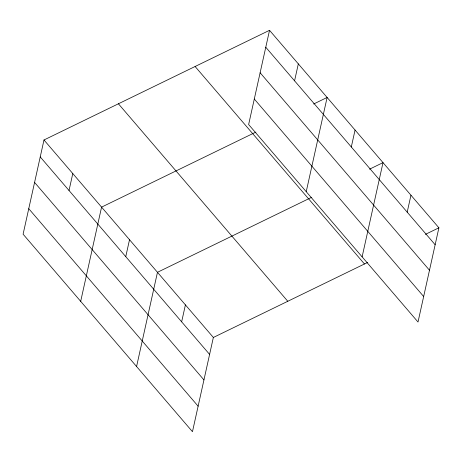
<?xml version="1.0" encoding="UTF-8"?>
<svg xmlns="http://www.w3.org/2000/svg" width="462" height="462" viewBox="0 0 462 462"><rect width="100%" height="100%" fill="white"/><g stroke="black" fill="none" stroke-linecap="round" stroke-linejoin="round"><path stroke-width="0.69" d="M269.531 30.307L248.643 124.532L418.012 322.02L438.9 227.801L269.531 30.307L43.988 139.98L23.1 234.199L192.469 431.693L213.357 337.468L367.677 262.428M69.023 190.494L72.782 173.55M80.683 301.345L101.576 207.126L255.896 132.086M125.762 256.653L129.522 239.709M136.579 366.522L157.467 272.297L311.786 197.257M181.653 321.823L185.412 304.885M294.571 80.821L298.325 63.883M306.231 191.678L327.119 97.453L313.64 104.008M351.305 146.98L355.064 130.041M362.121 256.849L383.01 162.63L369.536 169.179M407.201 212.156L410.955 195.212M425.427 234.35L438.9 227.801M265.777 47.251L435.146 244.739M260.123 72.753L429.493 270.241M254.296 99.03L423.666 296.517M195.103 66.499L364.472 263.993M118.416 103.788L287.786 301.276M43.988 139.98L213.357 337.468M40.234 156.918L209.598 354.412M34.581 182.421L203.944 379.914M28.754 208.697L198.123 406.19"/></g></svg>
